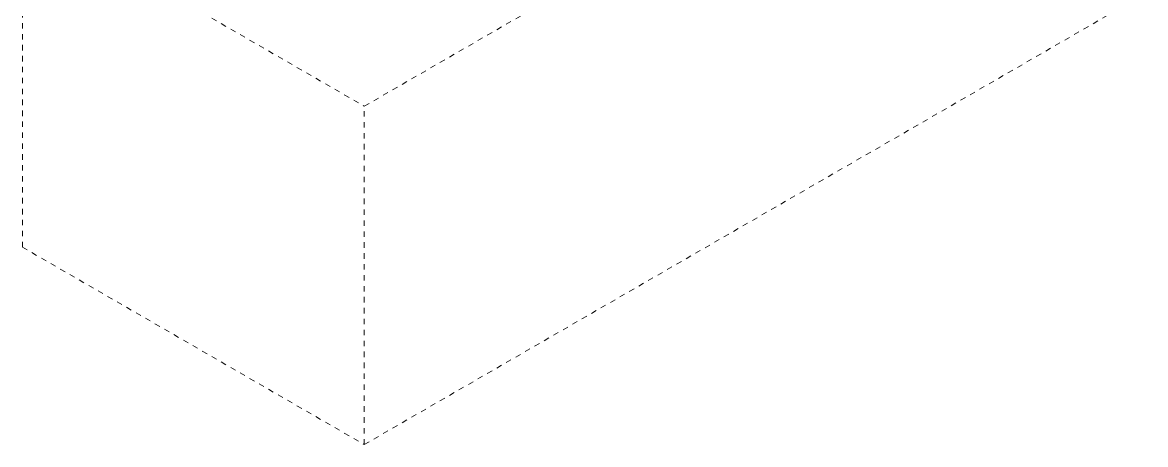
# Model space of a CAD drawing. Header units: inches. Extents: x -2 to 206, y 1 to 129.
# Drawn here: x 185.14 to 205.69, y 29.16 to 36.88 of the extents above; entities that cross this region are included whole.
import ezdxf

# ---------------------------------------------------------------- set-up
doc = ezdxf.new("R2010")
doc.units = ezdxf.units.IN
doc.linetypes.add('HIDDEN', pattern=[1.905, 1.27, -0.635])
doc.layers.add('ZANO_R_przerywana', color=250, linetype='HIDDEN', lineweight=0)

msp = doc.modelspace()

# ---------------------------------------------------------------- linework, layer by layer
at = {"layer": 'ZANO_R_przerywana', "ltscale": 0.05}
for p, q in [((185.14078, 38.95863), (191.39521, 35.34764)), ((185.14078, 32.76835), (185.14078, 38.95863)), ((191.39521, 29.15736), (205.69105, 37.41106)), ((191.39521, 35.34764), (194.44001, 37.10555)), ((191.39521, 29.15736), (191.39521, 35.34764)), ((185.14078, 32.76835), (191.39521, 29.15736))]:
    msp.add_line(p, q, dxfattribs=at)

doc.saveas('drawing.dxf')
